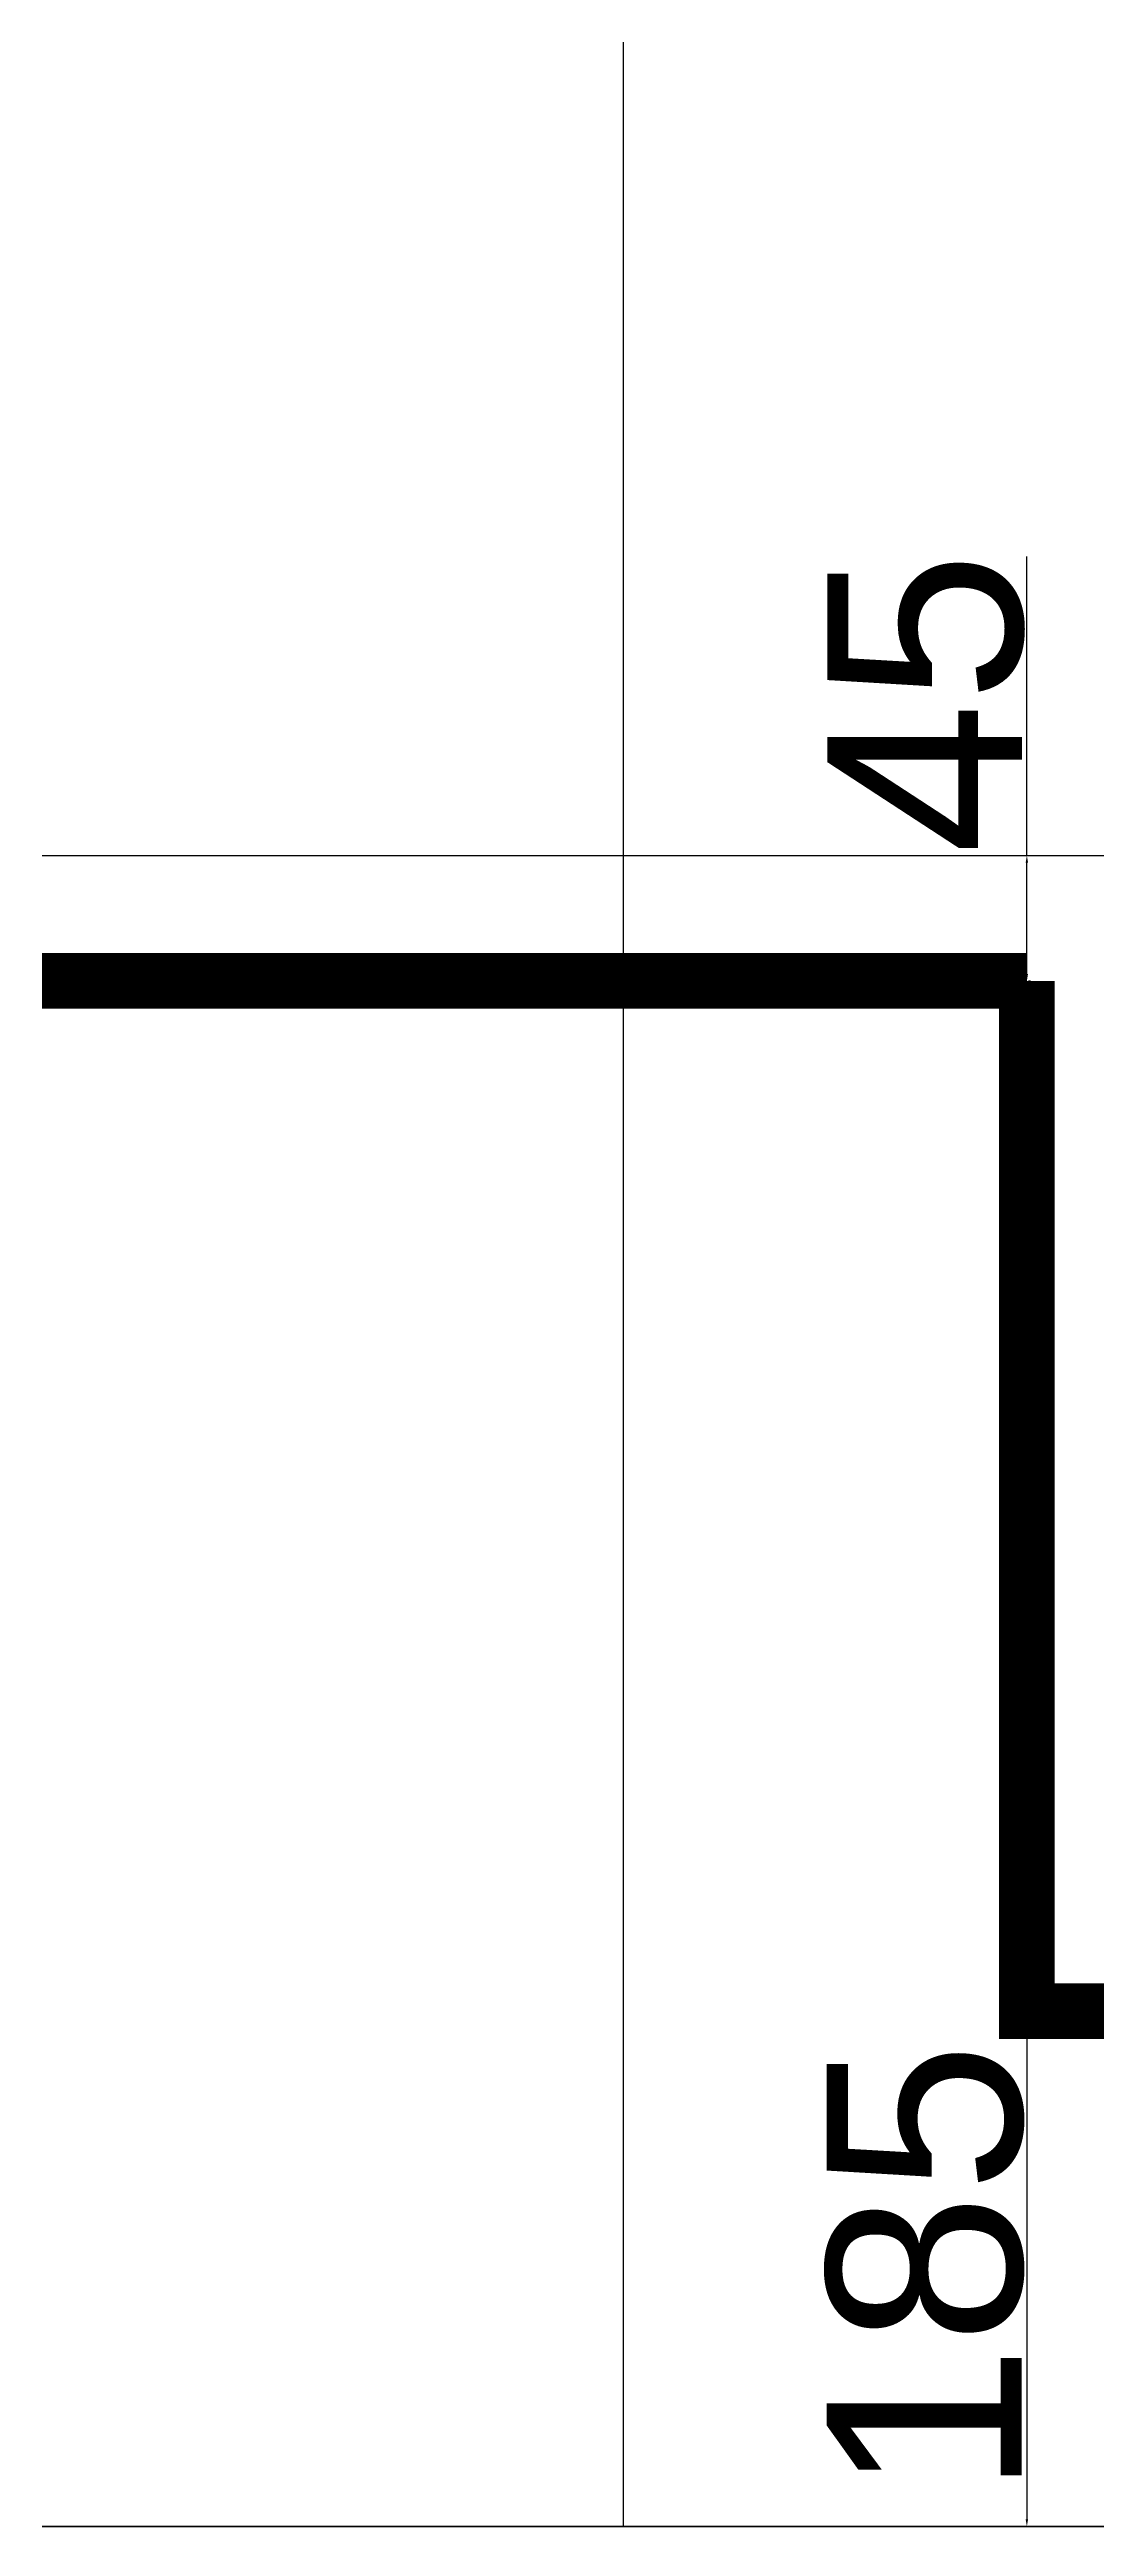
# Model space of a CAD drawing. Header units: millimetres. Extents: x 0 to 6090, y -6000 to 101.
# Drawn here: x 994 to 1370, y -6000 to -5111 of the extents above; entities that cross this region are included whole.
import ezdxf

# ---------------------------------------------------------------- set-up
doc = ezdxf.new("R2010")
doc.units = ezdxf.units.MM
doc.layers.add('high_way', color=7, linetype='Continuous', lineweight=40)
doc.styles.get("Standard").update_dxf_attribs({"font": 'arial.ttf'})
doc.dimstyles.new('ISO-25', dxfattribs={"dimtxt": 2.5, "dimasz": 2.5, "dimexe": 1.25, "dimexo": 0.625, "dimtad": 1, "dimtxsty": 'Standard', "dimcen": 2.5, "dimadec": 0, "dimazin": 0, "dimtfac": 1, "dimtmove": 0, "dimatfit": 3, "dimfxl": 1, "dimarcsym": 0})

# ---------------------------------------------------------------- blocks, each defined once
blk = doc.blocks.new('*U1')
at = {"layer": 'Defpoints'}
blk.add_line((0, 3000), (0, -3000), dxfattribs=at)
blk = doc.blocks.new('*U2')
at = {"layer": 'Defpoints', "color": 0, "linetype": 'ByBlock', "lineweight": -2, "transparency": 16777216}
for p in [(1200, 20), (1200, 10), (1200, 0)]:
    blk.add_blockref('*U1', p, dxfattribs=at)
blk = doc.blocks.new('*U3')
at = {"layer": 'Defpoints'}
blk.add_line((-3000, 0), (3000, 0), dxfattribs=at)
blk = doc.blocks.new('*U4')
at = {"layer": 'Defpoints', "color": 0, "linetype": 'ByBlock', "lineweight": -2, "transparency": 16777216}
for p in [(0, 600), (10, 600), (20, 600), (30, 600), (40, 600), (50, 600), (60, 600), (70, 600), (80, 600), (90, 600), (0, 0), (10, 0), (20, 0), (30, 0), (40, 0), (50, 0), (60, 0), (70, 0), (80, 0), (90, 0)]:
    blk.add_blockref('*U3', p, dxfattribs=at)
blk = doc.blocks.new('*D46')
at = {"layer": 'Defpoints', "color": 0, "lineweight": -2, "transparency": 16777216}
for p, q in [((1345.62, -5815), (1346.25, -5815)), ((1345, -5817.5), (1345, -5997.5)), ((1345.62, -6000), (1346.25, -6000))]:
    blk.add_line(p, q, dxfattribs=at)
at = {"layer": 'Defpoints', "color": 0, "transparency": 16777216}
for p in [(1345, -5815), (1345, -6000), (1345, -6000)]:
    blk.add_point(p, dxfattribs=at)
for points in [[(1344.58, -5817.5), (1345.42, -5817.5), (1345, -5815)], [(1344.58, -5997.5), (1345.42, -5997.5), (1345, -6000)]]:
    blk.add_solid(points, dxfattribs=at)
at = {"layer": 'Defpoints', "color": 0, "transparency": 16777216, "insert": (1308.63, -5907.5), "char_height": 2.5, "attachment_point": 5, "rotation": 90}
blk.add_mtext('{\\H28x;185}', dxfattribs=at)
blk = doc.blocks.new('*D59')
at = {"layer": 'Defpoints', "color": 0, "lineweight": -2, "transparency": 16777216}
for p, q in [((1345, -5400), (1345, -5292.63)), ((1345, -5442.5), (1345, -5402.5)), ((1345.62, -5400), (1346.25, -5400)), ((1345.62, -5445), (1346.25, -5445))]:
    blk.add_line(p, q, dxfattribs=at)
at = {"layer": 'Defpoints', "color": 0, "transparency": 16777216}
for p in [(1345, -5400), (1345, -5400), (1345, -5445)]:
    blk.add_point(p, dxfattribs=at)
for points in [[(1344.58, -5402.5), (1345.42, -5402.5), (1345, -5400)], [(1344.58, -5442.5), (1345.42, -5442.5), (1345, -5445)]]:
    blk.add_solid(points, dxfattribs=at)
at = {"layer": 'Defpoints', "color": 0, "transparency": 16777216, "insert": (1308.78, -5345.07), "char_height": 2.5, "attachment_point": 5, "rotation": 90}
blk.add_mtext('{\\H28x;45}', dxfattribs=at)

msp = doc.modelspace()

# ---------------------------------------------------------------- linework, layer by layer
at = {"layer": 'Defpoints'}
msp.add_lwpolyline([(0, 0), (6000, 0), (6000, -6000), (0, -6000)], close=True, dxfattribs=at)
at = {"layer": 'high_way', "const_width": 20}
msp.add_lwpolyline([(1345, -5445), (985, -5445, -0.4142136), (185, -4645), (185, -4298)], format="xyb", dxfattribs=at)
msp.add_lwpolyline([(1345, -5445), (1345, -5815), (2130, -5815), (2915, -5815), (2915, -5445)], dxfattribs=at)

# ---------------------------------------------------------------- block references
at = {"layer": 'Defpoints'}
for name, p in [('*U2', (0, -3000)), ('*U4', (3000, -6000))]:
    msp.add_blockref(name, p, dxfattribs=at)

# ---------------------------------------------------------------- dimensions: what is measured, and where the dimension line sits
for base, p1, p2, picture, middle in [((1345, -5400), (1345, -5445), (1345, -5400), '*D59', (1308.778, -5345.067)), ((1345, -6000), (1345, -5815), (1345, -6000), '*D46', (1308.635, -5907.5))]:
    dim = msp.add_linear_dim(base=base, p1=p1, p2=p2, angle=90, text='{\\H28x;<>}', dimstyle='ISO-25', dxfattribs=at)
    dim.commit()
    dim.dimension.update_dxf_attribs({"geometry": picture, "text_midpoint": middle})

doc.saveas('drawing.dxf')
